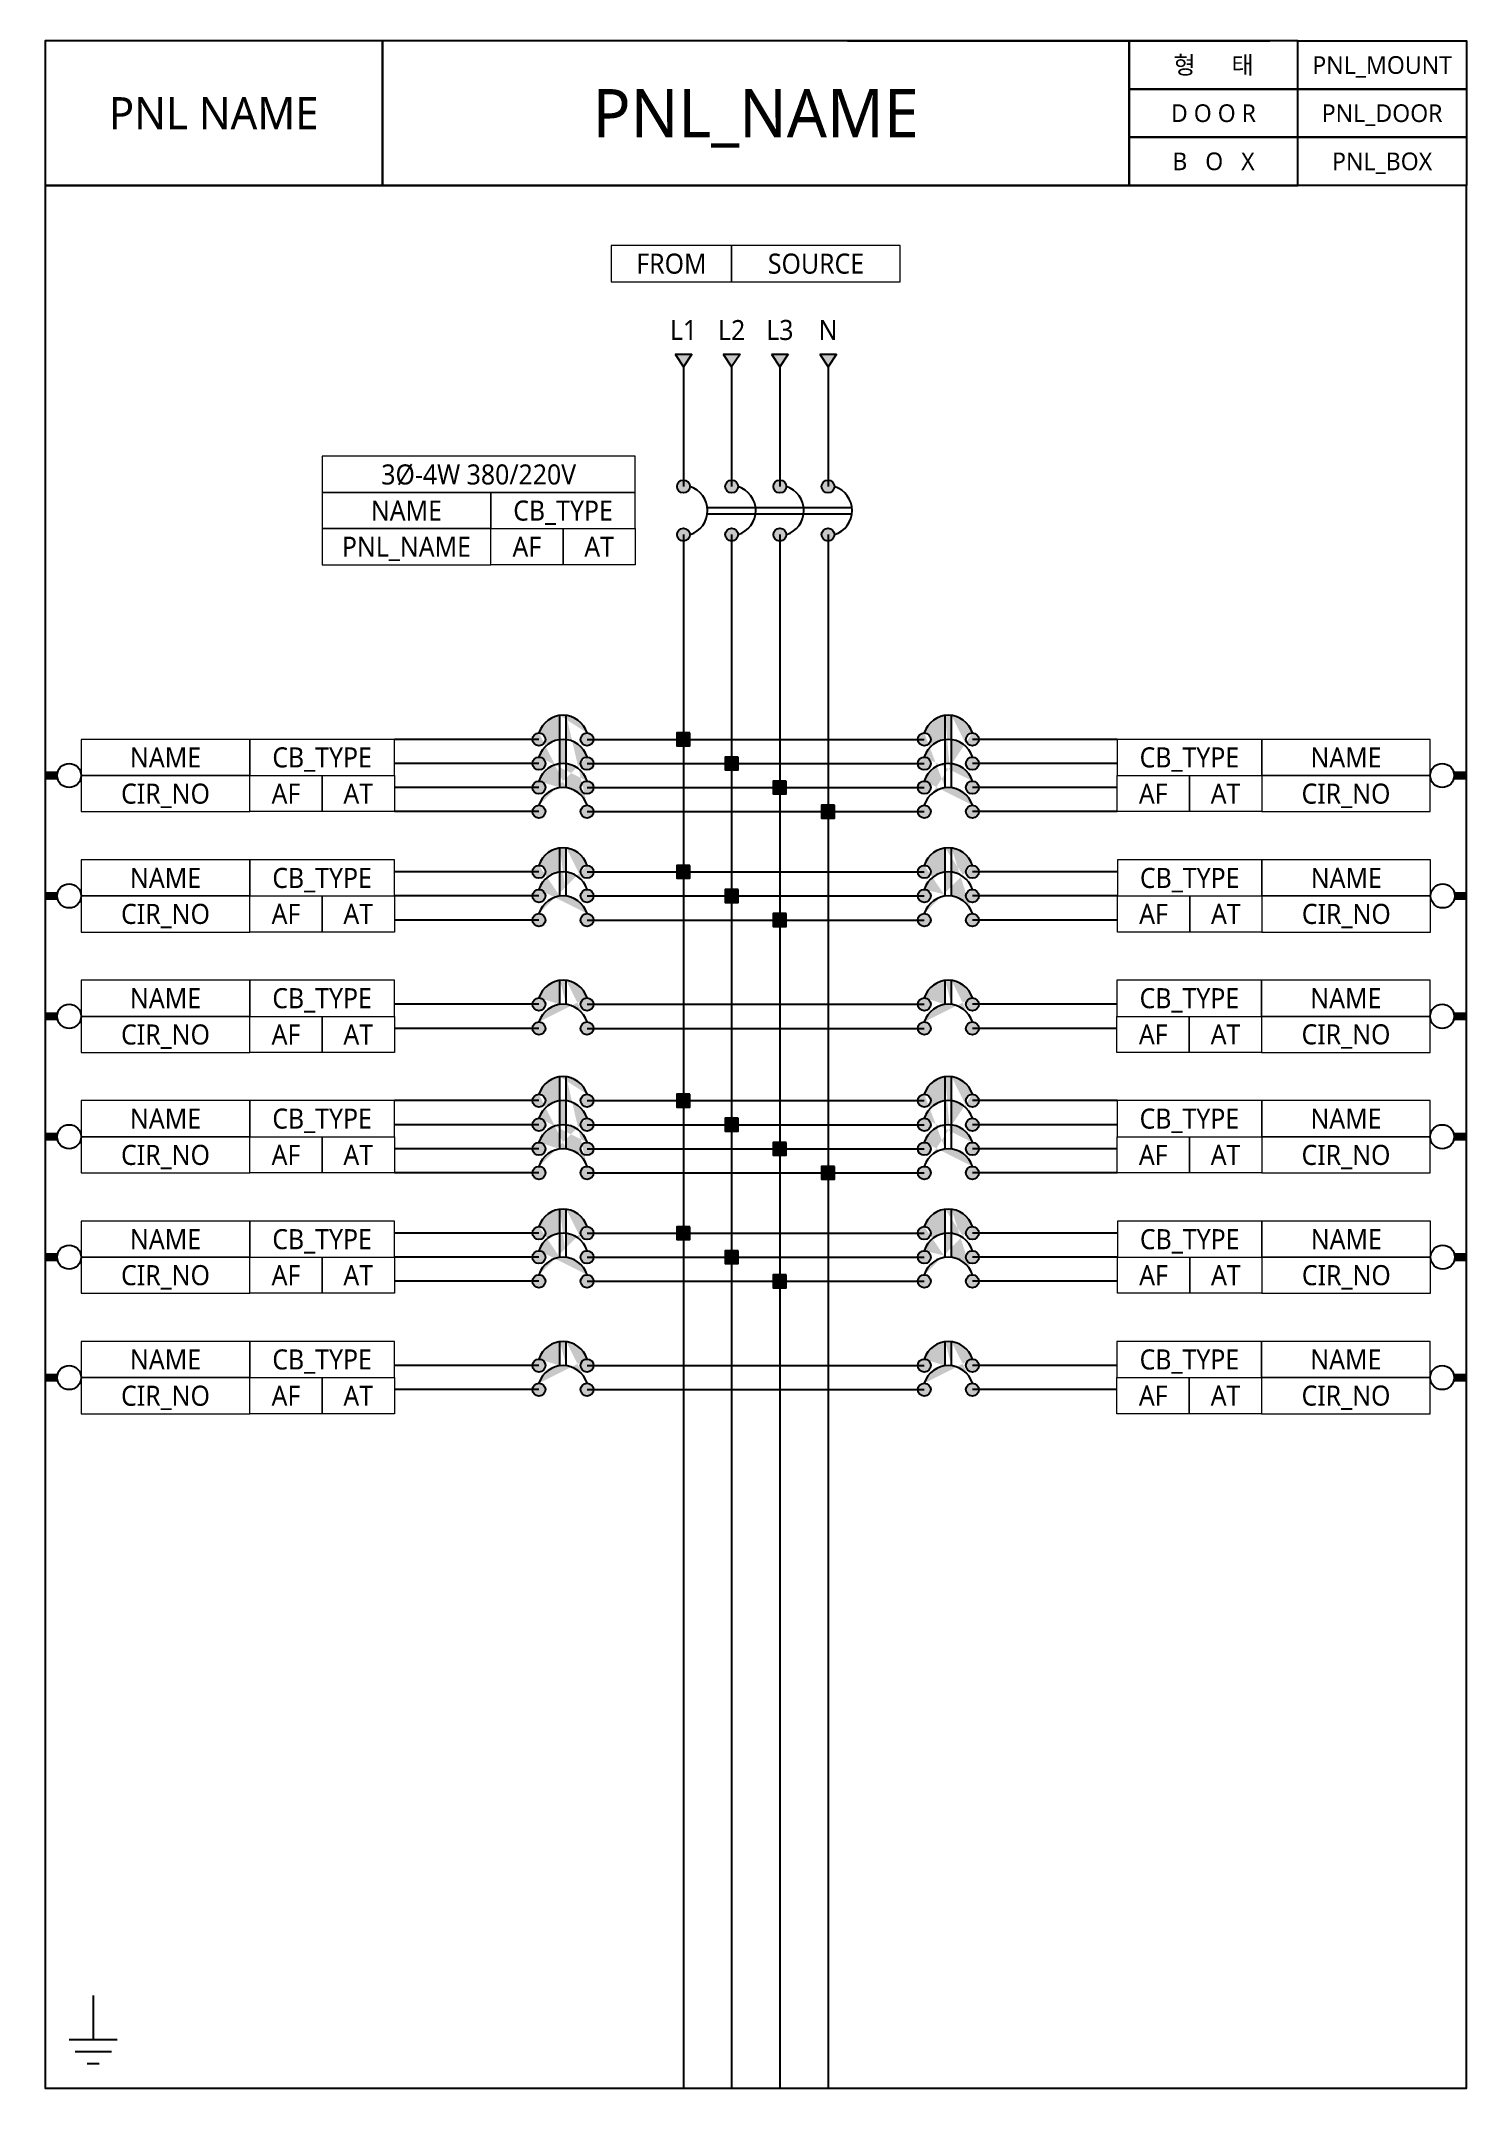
# Model space of a CAD drawing. Header units: millimetres. Extents: x 149271 to 158176, y 47628 to 60378.
import ezdxf
from ezdxf.enums import TextEntityAlignment as Align

# ---------------------------------------------------------------- set-up
doc = ezdxf.new("R2010")
doc.units = ezdxf.units.MM
for name, color, linetype in [('1', 1, 'Continuous'), ('5', 2, 'Continuous'), ('BUS_L1', 2, 'Continuous'), ('BUS_L2', 2, 'Continuous'), ('BUS_L3', 2, 'Continuous'), ('BUS_N', 3, 'Continuous'), ('SYMB', 2, 'Continuous'), ('TXT', 7, 'Continuous')]:
    doc.layers.add(name, color=color, linetype=linetype)
doc.layers.add('2', color=4, linetype='Continuous', lineweight=5)
doc.styles.add('맑은고딕', font='malgun.ttf')

# ---------------------------------------------------------------- blocks, each defined once
blk = doc.blocks.new('p4cb')
at = {"layer": 'SYMB', "color": 4}
for p, q in [((-20, -76), (-20, 374)), ((20, -76), (20, 374))]:
    blk.add_line(p, q, dxfattribs=at)
at = {"layer": 'SYMB'}
for centre in [(-150, 225), (150, 225), (-150, 75), (150, 75), (-150, -75), (150, -75), (-150, -225), (150, -225)]:
    blk.add_circle(centre, 40.2, dxfattribs=at)
for centre in [(0, 218), (0, 68), (0, -82), (0, -232)]:
    blk.add_arc(centre, 157, 17.5984, 162.4016, dxfattribs=at)
blk = doc.blocks.new('BUS_CONN_DOT')
at = {"layer": 'SYMB', "transparency": 33554687}
h = blk.add_hatch(color=2, dxfattribs=at)
h.dxf.hatch_style = 1
h.paths.add_polyline_path([(40, 40), (-40, 40), (-40, -40), (40, -40)])
at = {"layer": 'SYMB', "color": 5}
for p, q in [((-40, 0), (40, 0)), ((0, 40), (0, -40))]:
    blk.add_line(p, q, dxfattribs=at)
at = {"layer": 'SYMB', "color": 2}
blk.add_lwpolyline([(40, 40), (-40, 40), (-40, -40), (40, -40)], close=True, dxfattribs=at)
blk = doc.blocks.new('3P4W_LEFT_BRANCH_BREAKER')
at = {"transparency": 33554687}
h = blk.add_hatch(color=2, dxfattribs=at)
h.dxf.hatch_style = 1
edge = h.paths.add_edge_path()
edge.add_arc((-600, -450), 40.2, 0, 360)
edge = h.paths.add_edge_path()
edge.add_arc((-900, -450), 40.2, 0, 360)
edge = h.paths.add_edge_path()
edge.add_arc((-600, -300), 40.2, 0, 360)
edge = h.paths.add_edge_path()
edge.add_arc((-900, -300), 40.2, 0, 360)
edge = h.paths.add_edge_path()
edge.add_arc((-600, -150), 40.2, 0, 360)
edge = h.paths.add_edge_path()
edge.add_arc((-900, -150), 40.2, 0, 360)
edge = h.paths.add_edge_path()
edge.add_arc((-600, 0), 40.2, 0, 360)
edge = h.paths.add_edge_path()
edge.add_arc((-900, 0), 40.2, 0, 360)
edge = h.paths.add_edge_path()
edge.add_line((-730, -301), (-730, 149))
edge.add_arc((-750, -457), 157, 17.5984, 162.4016)
edge.add_arc((-750, -157), 157, 17.5984, 162.4016)
edge.add_arc((-750, -307), 157, 17.5984, 162.4016)
edge.add_line((-770, -301), (-770, 149))
edge.add_arc((-750, -7), 157, 17.5984, 162.4016)
at = {"layer": '1', "color": 1}
for p, q in [((-900, 0), (-1800, 0)), ((-600, 0), (0, 0)), ((-900, -150), (-1800, -150)), ((-600, -150), (300, -150)), ((-900, -300), (-1800, -300)), ((-600, -300), (600, -300)), ((-900, -450), (-1800, -450)), ((-600, -450), (900, -450))]:
    blk.add_line(p, q, dxfattribs=at)
at = {"layer": '2', "color": 4}
for points in [[(-3750, -225), (-2700, -225), (-2700, 0), (-3750, 0)], [(-2700, -225), (-1800, -225), (-1800, 0), (-2700, 0)], [(-3750, -450), (-2700, -450), (-2700, -225), (-3750, -225)], [(-2250, -450), (-2700, -450), (-2700, -225), (-2250, -225)], [(-1800, -450), (-2250, -450), (-2250, -225), (-1800, -225)]]:
    blk.add_lwpolyline(points, close=True, dxfattribs=at)
at = {"layer": 'SYMB', "color": 3, "const_width": 50}
blk.add_lwpolyline([(-3900, -225), (-3976, -225)], dxfattribs=at)
at = {"layer": 'SYMB', "color": 3}
blk.add_circle((-3825, -225), 75, dxfattribs=at)
at = {"layer": 'SYMB'}
blk.add_blockref('p4cb', (-750, -225), dxfattribs=at)
at = {"layer": 'SYMB', "color": 2}
for p in [(0, 0), (300, -150), (600, -300), (900, -450)]:
    blk.add_blockref('BUS_CONN_DOT', p, dxfattribs=at)
at = {"layer": 'TXT', "color": 7, "linetype": 'Continuous', "lineweight": -2, "style": '맑은고딕', "width": 0.95}
blk.add_text('NAME', height=125, dxfattribs=at).set_placement((-3225, -112), align=Align.MIDDLE_CENTER)
at = {"layer": 'TXT', "color": 7, "style": '맑은고딕', "width": 0.95}
for tag, p in [('CB_TYPE', (-2250, -112)), ('CIR_NO', (-3225, -338)), ('AF', (-2475, -338)), ('AT', (-2025, -338))]:
    blk.add_attdef(tag, text='', height=125, dxfattribs=at).set_placement(p, align=Align.MIDDLE_CENTER)
blk = doc.blocks.new('3P4W_RIGHT_BRANCH_BREAKER')
at = {"transparency": 33554687}
h = blk.add_hatch(color=2, dxfattribs=at)
h.dxf.hatch_style = 1
edge = h.paths.add_edge_path()
edge.add_arc((1800, -450), 40.2, 0, 360)
edge = h.paths.add_edge_path()
edge.add_arc((1500, -450), 40.2, 0, 360)
edge = h.paths.add_edge_path()
edge.add_arc((1800, -300), 40.2, 0, 360)
edge = h.paths.add_edge_path()
edge.add_arc((1500, -300), 40.2, 0, 360)
edge = h.paths.add_edge_path()
edge.add_arc((1800, -150), 40.2, 0, 360)
edge = h.paths.add_edge_path()
edge.add_arc((1500, -150), 40.2, 0, 360)
edge = h.paths.add_edge_path()
edge.add_arc((1800, 0), 40.2, 0, 360)
edge = h.paths.add_edge_path()
edge.add_arc((1500, 0), 40.2, 0, 360)
edge = h.paths.add_edge_path()
edge.add_arc((1650, -307), 157, 17.5984, 162.4016)
edge.add_arc((1650, -457), 157, 17.5984, 162.4016)
edge.add_arc((1650, -7), 157, 17.5984, 162.4016)
edge.add_line((1630, -301), (1630, 149))
edge.add_line((1670, -301), (1670, 149))
edge.add_arc((1650, -157), 157, 17.5984, 162.4016)
at = {"layer": '1', "color": 1}
for p, q in [((0, 0), (1500, 0)), ((2701, 0), (1800, 0)), ((300, -150), (1500, -150)), ((2701, -150), (1800, -150)), ((600, -300), (1500, -300)), ((2701, -300), (1800, -300)), ((900, -450), (1500, -450)), ((2701, -450), (1800, -450))]:
    blk.add_line(p, q, dxfattribs=at)
at = {"layer": '2', "color": 4}
for points in [[(2701, -225), (3601, -225), (3601, 0), (2701, 0)], [(3601, -225), (4650, -225), (4650, 0), (3601, 0)], [(3151, -450), (2701, -450), (2701, -225), (3151, -225)], [(3601, -450), (3151, -450), (3151, -225), (3601, -225)], [(3601, -450), (4650, -450), (4650, -225), (3601, -225)]]:
    blk.add_lwpolyline(points, close=True, dxfattribs=at)
at = {"layer": 'SYMB', "color": 3, "const_width": 50}
blk.add_lwpolyline([(4800, -225), (4876, -225)], dxfattribs=at)
at = {"layer": 'SYMB', "color": 3}
blk.add_circle((4725, -225), 75, dxfattribs=at)
at = {"layer": 'SYMB'}
blk.add_blockref('p4cb', (1650, -225), dxfattribs=at)
at = {"layer": 'SYMB', "color": 2}
for p in [(0, 0), (300, -150), (600, -300), (900, -450)]:
    blk.add_blockref('BUS_CONN_DOT', p, dxfattribs=at)
at = {"layer": 'TXT', "color": 7, "linetype": 'Continuous', "lineweight": -2, "style": '맑은고딕', "width": 0.95}
blk.add_text('NAME', height=125, dxfattribs=at).set_placement((4126, -112), align=Align.MIDDLE_CENTER)
at = {"layer": 'TXT', "color": 7, "style": '맑은고딕', "width": 0.95}
for tag, p in [('CB_TYPE', (3151, -112)), ('AF', (2926, -338)), ('AT', (3376, -338)), ('CIR_NO', (4126, -338))]:
    blk.add_attdef(tag, text='', height=125, dxfattribs=at).set_placement(p, align=Align.MIDDLE_CENTER)
blk = doc.blocks.new('p3cb')
at = {"layer": 'SYMB', "color": 4}
for p, q in [((-20, -1), (-20, 299)), ((20, -1), (20, 299))]:
    blk.add_line(p, q, dxfattribs=at)
at = {"layer": 'SYMB'}
for centre in [(-150, 150), (150, 150), (-150, 0), (150, 0), (-150, -150), (150, -150)]:
    blk.add_circle(centre, 40.2, dxfattribs=at)
for centre in [(0, 143), (0, -7), (0, -157)]:
    blk.add_arc(centre, 157, 17.5984, 162.4016, dxfattribs=at)
blk = doc.blocks.new('3P3W_LEFT_BRANCH_BREAKER')
at = {"transparency": 33554687}
h = blk.add_hatch(color=2, dxfattribs=at)
h.dxf.hatch_style = 1
edge = h.paths.add_edge_path()
edge.add_arc((-600, -300), 40.2, 0, 360)
edge = h.paths.add_edge_path()
edge.add_arc((-900, -300), 40.2, 0, 360)
edge = h.paths.add_edge_path()
edge.add_arc((-600, -150), 40.2, 0, 360)
edge = h.paths.add_edge_path()
edge.add_arc((-900, -150), 40.2, 0, 360)
edge = h.paths.add_edge_path()
edge.add_arc((-600, 0), 40.2, 0, 360)
edge = h.paths.add_edge_path()
edge.add_arc((-900, 0), 40.2, 0, 360)
edge = h.paths.add_edge_path()
edge.add_arc((-750, -157), 157, 17.5984, 162.4016)
edge.add_arc((-750, -307), 157, 17.5984, 162.4016)
edge.add_arc((-750, -7), 157, 17.5984, 162.4016)
edge.add_line((-770, -151), (-770, 149))
edge.add_line((-730, -151), (-730, 149))
at = {"layer": '1', "color": 1}
for p, q in [((-900, 0), (-1800, 0)), ((-600, 0), (0, 0)), ((-900, -150), (-1800, -150)), ((-600, -150), (300, -150)), ((-900, -300), (-1800, -300)), ((-600, -300), (600, -300))]:
    blk.add_line(p, q, dxfattribs=at)
at = {"layer": '2', "color": 4}
for points in [[(-3750, -150), (-2700, -150), (-2700, 75), (-3750, 75)], [(-2700, -150), (-1800, -150), (-1800, 75), (-2700, 75)], [(-3750, -375), (-2700, -375), (-2700, -150), (-3750, -150)], [(-2250, -375), (-2700, -375), (-2700, -150), (-2250, -150)], [(-1800, -375), (-2250, -375), (-2250, -150), (-1800, -150)]]:
    blk.add_lwpolyline(points, close=True, dxfattribs=at)
at = {"layer": 'SYMB', "color": 3, "const_width": 50}
blk.add_lwpolyline([(-3900, -150), (-3976, -150)], dxfattribs=at)
at = {"layer": 'SYMB', "color": 3}
blk.add_circle((-3825, -150), 75, dxfattribs=at)
at = {"layer": 'SYMB'}
blk.add_blockref('p3cb', (-750, -150), dxfattribs=at)
at = {"layer": 'SYMB', "color": 2}
for p in [(0, 0), (300, -150), (600, -300)]:
    blk.add_blockref('BUS_CONN_DOT', p, dxfattribs=at)
at = {"layer": 'TXT', "color": 7, "linetype": 'Continuous', "lineweight": -2, "style": '맑은고딕', "width": 0.95}
blk.add_text('NAME', height=125, dxfattribs=at).set_placement((-3225, -38), align=Align.MIDDLE_CENTER)
at = {"layer": 'TXT', "color": 7, "style": '맑은고딕', "width": 0.95}
for tag, p in [('CB_TYPE', (-2250, -38)), ('CIR_NO', (-3225, -262)), ('AF', (-2475, -262)), ('AT', (-2025, -262))]:
    blk.add_attdef(tag, text='', height=125, dxfattribs=at).set_placement(p, align=Align.MIDDLE_CENTER)
blk = doc.blocks.new('3P3W_RIGHT_BRANCH_BREAKER')
at = {"transparency": 33554687}
h = blk.add_hatch(color=2, dxfattribs=at)
h.dxf.hatch_style = 1
edge = h.paths.add_edge_path()
edge.add_arc((1800, -300), 40.2, 0, 360)
edge = h.paths.add_edge_path()
edge.add_arc((1500, -300), 40.2, 0, 360)
edge = h.paths.add_edge_path()
edge.add_arc((1800, -150), 40.2, 0, 360)
edge = h.paths.add_edge_path()
edge.add_arc((1500, -150), 40.2, 0, 360)
edge = h.paths.add_edge_path()
edge.add_arc((1800, 0), 40.2, 0, 360)
edge = h.paths.add_edge_path()
edge.add_arc((1500, 0), 40.2, 0, 360)
edge = h.paths.add_edge_path()
edge.add_arc((1650, -7), 157, 17.5984, 162.4016)
edge.add_line((1630, -151), (1630, 149))
edge.add_arc((1650, -157), 157, 17.5984, 162.4016)
edge.add_line((1670, -151), (1670, 149))
edge.add_arc((1650, -307), 157, 17.5984, 162.4016)
at = {"layer": '1', "color": 1}
for p, q in [((0, 0), (1500, 0)), ((2703, 0), (1800, 0)), ((300, -150), (1500, -150)), ((2703, -150), (1800, -150)), ((600, -300), (1500, -300)), ((2703, -300), (1800, -300))]:
    blk.add_line(p, q, dxfattribs=at)
at = {"layer": '2', "color": 4}
for points in [[(2703, -150), (3603, -150), (3603, 75), (2703, 75)], [(3603, -150), (4653, -150), (4653, 75), (3603, 75)], [(3153, -375), (2703, -375), (2703, -150), (3153, -150)], [(3603, -375), (3153, -375), (3153, -150), (3603, -150)], [(3603, -375), (4653, -375), (4653, -150), (3603, -150)]]:
    blk.add_lwpolyline(points, close=True, dxfattribs=at)
at = {"layer": 'SYMB', "color": 3, "const_width": 50}
blk.add_lwpolyline([(4803, -150), (4879, -150)], dxfattribs=at)
at = {"layer": 'SYMB', "color": 3}
blk.add_circle((4728, -150), 75, dxfattribs=at)
at = {"layer": 'SYMB'}
blk.add_blockref('p3cb', (1650, -150), dxfattribs=at)
at = {"layer": 'SYMB', "color": 2}
for p in [(0, 0), (300, -150), (600, -300)]:
    blk.add_blockref('BUS_CONN_DOT', p, dxfattribs=at)
at = {"layer": 'TXT', "color": 7, "linetype": 'Continuous', "lineweight": -2, "style": '맑은고딕', "width": 0.95}
blk.add_text('NAME', height=125, dxfattribs=at).set_placement((4128, -38), align=Align.MIDDLE_CENTER)
at = {"layer": 'TXT', "color": 7, "style": '맑은고딕', "width": 0.95}
for tag, p in [('CB_TYPE', (3153, -38)), ('AF', (2928, -262)), ('AT', (3378, -262)), ('CIR_NO', (4128, -262))]:
    blk.add_attdef(tag, text='', height=125, dxfattribs=at).set_placement(p, align=Align.MIDDLE_CENTER)
blk = doc.blocks.new('p2cb')
at = {"layer": 'SYMB', "color": 4}
for p, q in [((-20, 74), (-20, 224)), ((20, 74), (20, 224))]:
    blk.add_line(p, q, dxfattribs=at)
at = {"layer": 'SYMB'}
for centre in [(-150, 75), (150, 75), (-150, -75), (150, -75)]:
    blk.add_circle(centre, 40.2, dxfattribs=at)
for centre in [(0, 68), (0, -82)]:
    blk.add_arc(centre, 157, 17.5984, 162.4016, dxfattribs=at)
blk = doc.blocks.new('1P2W_LEFT_BRANCH_BREAKER')
at = {"transparency": 33554687}
h = blk.add_hatch(color=2, dxfattribs=at)
h.dxf.hatch_style = 1
edge = h.paths.add_edge_path()
edge.add_arc((-600, -150), 40.2, 0, 360)
edge = h.paths.add_edge_path()
edge.add_arc((-900, -150), 40.2, 0, 360)
edge = h.paths.add_edge_path()
edge.add_arc((-600, 0), 40.2, 0, 360)
edge = h.paths.add_edge_path()
edge.add_arc((-900, 0), 40.2, 0, 360)
edge = h.paths.add_edge_path()
edge.add_arc((-750, -157), 157, 17.5984, 162.4016)
edge.add_arc((-750, -7), 157, 17.5984, 162.4016)
edge.add_line((-770, -1), (-770, 149))
edge.add_line((-730, -1), (-730, 149))
at = {"layer": '1', "color": 1}
for p, q in [((-900, 0), (-1800, 0)), ((-600, 0), (0, 0)), ((-900, -150), (-1800, -150)), ((-600, -150), (900, -150))]:
    blk.add_line(p, q, dxfattribs=at)
at = {"layer": '2', "color": 4}
for points in [[(-3750, -75), (-2700, -75), (-2700, 150), (-3750, 150)], [(-2700, -75), (-1800, -75), (-1800, 150), (-2700, 150)], [(-3750, -300), (-2700, -300), (-2700, -75), (-3750, -75)], [(-2250, -300), (-2700, -300), (-2700, -75), (-2250, -75)], [(-1800, -300), (-2250, -300), (-2250, -75), (-1800, -75)]]:
    blk.add_lwpolyline(points, close=True, dxfattribs=at)
at = {"layer": 'SYMB', "color": 3, "const_width": 50}
blk.add_lwpolyline([(-3900, -75), (-3976, -75)], dxfattribs=at)
at = {"layer": 'SYMB', "color": 3}
blk.add_circle((-3825, -75), 75, dxfattribs=at)
at = {"layer": 'SYMB'}
blk.add_blockref('p2cb', (-750, -75), dxfattribs=at)
at = {"layer": 'TXT', "color": 7, "linetype": 'Continuous', "lineweight": -2, "style": '맑은고딕', "width": 0.95}
blk.add_text('NAME', height=125, dxfattribs=at).set_placement((-3225, 38), align=Align.MIDDLE_CENTER)
at = {"layer": 'TXT', "color": 7, "style": '맑은고딕', "width": 0.95}
for tag, p in [('CB_TYPE', (-2250, 38)), ('CIR_NO', (-3225, -188)), ('AF', (-2475, -188)), ('AT', (-2025, -188))]:
    blk.add_attdef(tag, text='', height=125, dxfattribs=at).set_placement(p, align=Align.MIDDLE_CENTER)
blk = doc.blocks.new('1P2W_RIGHT_BRANCH_BREAKER')
at = {"transparency": 33554687}
h = blk.add_hatch(color=2, dxfattribs=at)
h.dxf.hatch_style = 1
edge = h.paths.add_edge_path()
edge.add_arc((1800, -150), 40.2, 0, 360)
edge = h.paths.add_edge_path()
edge.add_arc((1500, -150), 40.2, 0, 360)
edge = h.paths.add_edge_path()
edge.add_arc((1800, 0), 40.2, 0, 360)
edge = h.paths.add_edge_path()
edge.add_arc((1500, 0), 40.2, 0, 360)
edge = h.paths.add_edge_path()
edge.add_arc((1650, -7), 157, 17.5984, 162.4016)
edge.add_line((1630, -1), (1630, 149))
edge.add_line((1670, -1), (1670, 149))
edge.add_arc((1650, -157), 157, 17.5984, 162.4016)
at = {"layer": '1', "color": 1}
for p, q in [((0, 0), (1500, 0)), ((2700, 0), (1800, 0)), ((900, -150), (1500, -150)), ((2700, -150), (1800, -150))]:
    blk.add_line(p, q, dxfattribs=at)
at = {"layer": '2', "color": 4}
for points in [[(2700, -75), (3600, -75), (3600, 150), (2700, 150)], [(3600, -75), (4650, -75), (4650, 150), (3600, 150)], [(3150, -300), (2700, -300), (2700, -75), (3150, -75)], [(3600, -300), (3150, -300), (3150, -75), (3600, -75)], [(3600, -300), (4650, -300), (4650, -75), (3600, -75)]]:
    blk.add_lwpolyline(points, close=True, dxfattribs=at)
at = {"layer": 'SYMB', "color": 3, "const_width": 50}
blk.add_lwpolyline([(4800, -75), (4876, -75)], dxfattribs=at)
at = {"layer": 'SYMB', "color": 3}
blk.add_circle((4725, -75), 75, dxfattribs=at)
at = {"layer": 'SYMB'}
blk.add_blockref('p2cb', (1650, -75), dxfattribs=at)
at = {"layer": 'TXT', "color": 7, "linetype": 'Continuous', "lineweight": -2, "style": '맑은고딕', "width": 0.95}
blk.add_text('NAME', height=125, dxfattribs=at).set_placement((4125, 38), align=Align.MIDDLE_CENTER)
at = {"layer": 'TXT', "color": 7, "style": '맑은고딕', "width": 0.95}
for tag, p in [('CB_TYPE', (3150, 38)), ('AF', (2925, -188)), ('AT', (3375, -188)), ('CIR_NO', (4125, -188))]:
    blk.add_attdef(tag, text='', height=125, dxfattribs=at).set_placement(p, align=Align.MIDDLE_CENTER)
blk = doc.blocks.new('PANEL_NAME')
at = {"layer": '5', "color": 2, "ltscale": 0.001}
blk.add_line((4996, 900), (7626, 900), dxfattribs=at)
at = {"layer": '5', "color": 2}
for points in [[(2100, 900), (0, 900), (0, 0), (2100, 0)], [(2100, 900), (2100, 0), (6750, 0), (6750, 900)], [(7800, 900), (6750, 900), (6750, 600), (7800, 600)], [(7800, 900), (8850, 900), (8850, 600), (7800, 600)], [(7800, 600), (6750, 600), (6750, 300), (7800, 300)], [(7800, 600), (8850, 600), (8850, 300), (7800, 300)], [(7800, 300), (6750, 300), (6750, 0), (7800, 0)], [(7800, 300), (8850, 300), (8850, 0), (7800, 0)]]:
    blk.add_lwpolyline(points, close=True, dxfattribs=at)
at = {"layer": 'TXT', "color": 7, "linetype": 'Continuous', "lineweight": -2, "style": '맑은고딕'}
for s, p in [('형      태', (7275, 750)), ('D O O R', (7275, 450)), ('B   O   X', (7275, 150))]:
    blk.add_text(s, height=110, dxfattribs=at).set_placement(p, align=Align.MIDDLE_CENTER)
at = {"layer": 'TXT', "color": 7, "style": '맑은고딕'}
blk.add_text('PNL NAME', height=200, dxfattribs=at).set_placement((1050, 450), align=Align.MIDDLE_CENTER)
for tag, height, p in [('PNL_MOUNT', 110, (8325, 750)), ('PNL_NAME', 300, (4425, 450)), ('PNL_DOOR', 110, (8325, 450)), ('PNL_BOX', 110, (8325, 150))]:
    blk.add_attdef(tag, text='', height=height, dxfattribs=at).set_placement(p, align=Align.MIDDLE_CENTER)
blk = doc.blocks.new('earth-panel')
at = {"layer": 'SYMB'}
for p, q in [((0, 426), (0, 150)), ((150, 150), (-150, 150)), ((113, 75), (-113, 75)), ((37, 0), (-37, 0))]:
    blk.add_line(p, q, dxfattribs=at)
blk = doc.blocks.new('input-line')
at = {"layer": 'SYMB'}
for p, q in [((-52, 80), (52, 80)), ((-52, 80), (0, 0)), ((52, 80), (0, 0))]:
    blk.add_line(p, q, dxfattribs=at)
blk = doc.blocks.new('MAIN_BREAKER')
at = {"transparency": 33554687}
h = blk.add_hatch(color=2, dxfattribs=at)
h.dxf.hatch_style = 1
edge = h.paths.add_edge_path()
edge.add_arc((300, 0), 40.2, 0, 360)
edge = h.paths.add_edge_path()
edge.add_arc((900, 300), 40.2, 0, 360)
edge = h.paths.add_edge_path()
edge.add_arc((900, 0), 40.2, 0, 360)
edge = h.paths.add_edge_path()
edge.add_arc((600, 300), 40.2, 0, 360)
edge = h.paths.add_edge_path()
edge.add_arc((600, 0), 40.2, 0, 360)
edge = h.paths.add_edge_path()
edge.add_arc((300, 300), 40.2, 0, 360)
edge = h.paths.add_edge_path()
edge.add_arc((0, 0), 40.2, 0, 360)
edge = h.paths.add_edge_path()
edge.add_arc((0, 300), 40.2, 0, 360)
h.paths.add_polyline_path([(900, 1045), (848, 1125), (952, 1125)])
h.paths.add_polyline_path([(600, 1045), (548, 1125), (652, 1125)])
h.paths.add_polyline_path([(0, 1045), (-52, 1125), (52, 1125)])
h.paths.add_polyline_path([(300, 1045), (248, 1125), (352, 1125)])
at = {"layer": '2', "color": 4}
for points in [[(-450, 1575), (300, 1575), (300, 1800), (-450, 1800)], [(300, 1575), (1350, 1575), (1350, 1800), (300, 1800)], [(-2250, 262), (-300, 262), (-300, 488), (-2250, 488)], [(-2250, 38), (-1200, 38), (-1200, 262), (-2250, 262)], [(-1200, 38), (-300, 38), (-300, 262), (-1200, 262)], [(-2250, -188), (-1200, -188), (-1200, 38), (-2250, 38)], [(-750, -188), (-1200, -188), (-1200, 38), (-750, 38)], [(-300, -188), (-750, -188), (-750, 38), (-300, 38)]]:
    blk.add_lwpolyline(points, close=True, dxfattribs=at)
at = {"layer": 'BUS_L1'}
blk.add_line((0, 1045), (0, 300), dxfattribs=at)
at = {"layer": 'BUS_L2'}
blk.add_line((300, 1045), (300, 300), dxfattribs=at)
at = {"layer": 'BUS_L3'}
blk.add_line((600, 1045), (600, 300), dxfattribs=at)
at = {"layer": 'BUS_N', "color": 3}
blk.add_line((900, 1045), (900, 300), dxfattribs=at)
at = {"layer": 'SYMB', "color": 4}
for p, q in [((150, 170), (1049, 170)), ((150, 130), (1049, 130))]:
    blk.add_line(p, q, dxfattribs=at)
at = {"layer": 'SYMB'}
for centre in [(0, 300), (300, 300), (600, 300), (900, 300), (0, 0), (300, 0), (600, 0), (900, 0)]:
    blk.add_circle(centre, 40.2, dxfattribs=at)
for centre in [(-7, 150), (293, 150), (593, 150), (893, 150)]:
    blk.add_arc(centre, 157, 287.5984, 72.4016, dxfattribs=at)
for p in [(0, 1045), (300, 1045), (600, 1045), (900, 1045)]:
    blk.add_blockref('input-line', p, dxfattribs=at)
at = {"layer": 'TXT', "color": 7, "linetype": 'Continuous', "lineweight": -2, "style": '맑은고딕', "width": 0.95}
for s, p in [('FROM', (-75, 1688)), ('3Ø-4W 380/220V', (-1275, 375)), ('NAME', (-1725, 150))]:
    blk.add_text(s, height=125, dxfattribs=at).set_placement(p, align=Align.MIDDLE_CENTER)
for s, p in [('L1', (0, 1275)), ('L2', (300, 1275)), ('L3', (600, 1275)), ('N', (900, 1275))]:
    blk.add_text(s, height=125, dxfattribs=at).set_placement(p, align=Align.MIDDLE)
at = {"layer": 'TXT', "color": 7, "style": '맑은고딕', "width": 0.95}
for tag, p in [('SOURCE', (825, 1688)), ('CB_TYPE', (-750, 150)), ('PNL_NAME', (-1725, -75)), ('AF', (-975, -75)), ('AT', (-525, -75))]:
    blk.add_attdef(tag, text='', height=125, dxfattribs=at).set_placement(p, align=Align.MIDDLE_CENTER)

msp = doc.modelspace()

# ---------------------------------------------------------------- linework, layer by layer
at = {"layer": '5', "color": 3}
msp.add_lwpolyline([(158147, 59478), (149297, 59478), (149297, 47628), (158147, 47628)], close=True, dxfattribs=at)
at = {"layer": 'BUS_L1'}
msp.add_line((153272, 57303), (153272, 47628), dxfattribs=at)
at = {"layer": 'BUS_L2'}
msp.add_line((153572, 57303), (153572, 47628), dxfattribs=at)
at = {"layer": 'BUS_L3'}
msp.add_line((153872, 57303), (153872, 47628), dxfattribs=at)
at = {"layer": 'BUS_N', "color": 3}
msp.add_line((154172, 57303), (154172, 47628), dxfattribs=at)

# ---------------------------------------------------------------- block references
at = {"layer": 'SYMB', "color": 2}
ref = msp.add_blockref('PANEL_NAME', (149297, 59478), dxfattribs=at)
ref.add_attrib('PNL_BOX', 'PNL_BOX', dxfattribs={"layer": 'TXT', "color": 2, "height": 110, "style": '맑은고딕'}).set_placement((157622, 59628), align=Align.MIDDLE_CENTER)
ref.add_attrib('PNL_DOOR', 'PNL_DOOR', dxfattribs={"layer": 'TXT', "color": 2, "height": 110, "style": '맑은고딕'}).set_placement((157622, 59928), align=Align.MIDDLE_CENTER)
ref.add_attrib('PNL_MOUNT', 'PNL_MOUNT', dxfattribs={"layer": 'TXT', "color": 2, "height": 110, "style": '맑은고딕'}).set_placement((157622, 60228), align=Align.MIDDLE_CENTER)
ref.add_attrib('PNL_NAME', 'PNL_NAME', dxfattribs={"layer": 'TXT', "color": 2, "height": 300, "style": '맑은고딕'}).set_placement((153722, 59928), align=Align.MIDDLE_CENTER)
for name, p, values in [('MAIN_BREAKER', (153272, 57303), {'AF': 'AF', 'AT': 'AT', 'CB_TYPE': 'CB_TYPE', 'PNL_NAME': 'PNL_NAME', 'SOURCE': 'SOURCE'}), ('3P4W_LEFT_BRANCH_BREAKER', (153272, 56028), {'AT': 'AT', 'AF': 'AF', 'CB_TYPE': 'CB_TYPE', 'CIR_NO': 'CIR_NO'}), ('3P4W_RIGHT_BRANCH_BREAKER', (153271, 56028), {'AT': 'AT', 'AF': 'AF', 'CB_TYPE': 'CB_TYPE', 'CIR_NO': 'CIR_NO'}), ('3P3W_LEFT_BRANCH_BREAKER', (153272, 55203), {'AT': 'AT', 'AF': 'AF', 'CB_TYPE': 'CB_TYPE', 'CIR_NO': 'CIR_NO'}), ('3P3W_RIGHT_BRANCH_BREAKER', (153271, 55203), {'AT': 'AT', 'AF': 'AF', 'CB_TYPE': 'CB_TYPE', 'CIR_NO': 'CIR_NO'}), ('1P2W_LEFT_BRANCH_BREAKER', (153272, 54378), {'AT': 'AT', 'AF': 'AF', 'CB_TYPE': 'CB_TYPE', 'CIR_NO': 'CIR_NO'}), ('3P4W_LEFT_BRANCH_BREAKER', (153272, 53778), {'AT': 'AT', 'AF': 'AF', 'CB_TYPE': 'CB_TYPE', 'CIR_NO': 'CIR_NO'}), ('3P4W_RIGHT_BRANCH_BREAKER', (153271, 53778), {'AT': 'AT', 'AF': 'AF', 'CB_TYPE': 'CB_TYPE', 'CIR_NO': 'CIR_NO'}), ('3P3W_LEFT_BRANCH_BREAKER', (153272, 52953), {'AT': 'AT', 'AF': 'AF', 'CB_TYPE': 'CB_TYPE', 'CIR_NO': 'CIR_NO'}), ('3P3W_RIGHT_BRANCH_BREAKER', (153271, 52953), {'AT': 'AT', 'AF': 'AF', 'CB_TYPE': 'CB_TYPE', 'CIR_NO': 'CIR_NO'}), ('1P2W_LEFT_BRANCH_BREAKER', (153272, 52128), {'AT': 'AT', 'AF': 'AF', 'CB_TYPE': 'CB_TYPE', 'CIR_NO': 'CIR_NO'})]:
    msp.add_blockref(name, p, dxfattribs=at).add_auto_attribs(values)
ref = msp.add_blockref('1P2W_RIGHT_BRANCH_BREAKER', (153271, 54378), dxfattribs=at)
ref.add_attrib('AT', 'AT', dxfattribs={"layer": 'TXT', "color": 7, "height": 125, "style": '맑은고딕', "width": 0.95}).set_placement((156647, 54191), align=Align.MIDDLE_CENTER)
ref.add_attrib('AF', 'AF', dxfattribs={"layer": 'TXT', "color": 7, "height": 125, "style": '맑은고딕', "width": 0.95}).set_placement((156197, 54191), align=Align.MIDDLE_CENTER)
ref.add_attrib('CB_TYPE', 'CB_TYPE', dxfattribs={"layer": 'TXT', "color": 7, "height": 125, "style": '맑은고딕', "width": 0.95}).set_placement((156422, 54416), align=Align.MIDDLE_CENTER)
ref.add_attrib('CIR_NO', 'CIR_NO', dxfattribs={"layer": 'TXT', "color": 7, "height": 125, "style": '맑은고딕', "width": 0.95}).set_placement((157397, 54191), align=Align.MIDDLE_CENTER)
ref = msp.add_blockref('1P2W_RIGHT_BRANCH_BREAKER', (153271, 52128), dxfattribs=at)
ref.add_attrib('AT', 'AT', dxfattribs={"layer": 'TXT', "color": 7, "height": 125, "style": '맑은고딕', "width": 0.95}).set_placement((156647, 51941), align=Align.MIDDLE_CENTER)
ref.add_attrib('AF', 'AF', dxfattribs={"layer": 'TXT', "color": 7, "height": 125, "style": '맑은고딕', "width": 0.95}).set_placement((156197, 51941), align=Align.MIDDLE_CENTER)
ref.add_attrib('CB_TYPE', 'CB_TYPE', dxfattribs={"layer": 'TXT', "color": 7, "height": 125, "style": '맑은고딕', "width": 0.95}).set_placement((156422, 52166), align=Align.MIDDLE_CENTER)
ref.add_attrib('CIR_NO', 'CIR_NO', dxfattribs={"layer": 'TXT', "color": 7, "height": 125, "style": '맑은고딕', "width": 0.95}).set_placement((157397, 51941), align=Align.MIDDLE_CENTER)
msp.add_blockref('earth-panel', (149597, 47778), dxfattribs=at)

doc.saveas('drawing.dxf')
